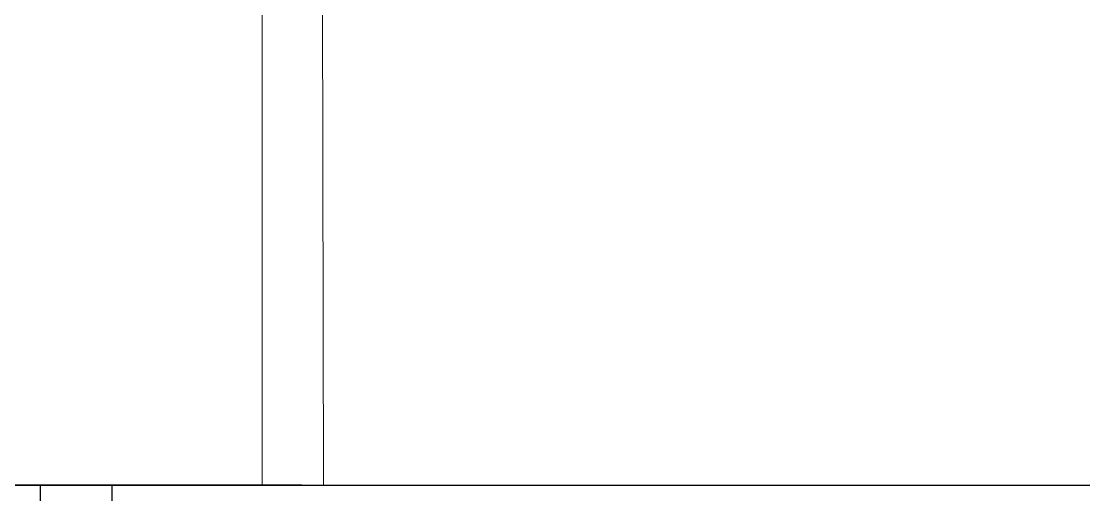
# Model space of a CAD drawing. Header units: inches. Extents: x 3672 to 10975, y -27382 to -746.
# Drawn here: x 4108.1 to 4144.74, y -26974.93 to -26958.6 of the extents above; entities that cross this region are included whole.
import ezdxf

# ---------------------------------------------------------------- set-up
doc = ezdxf.new("R2010")
doc.units = ezdxf.units.IN
doc.header["$LTSCALE"] = 17
doc.header["$MEASUREMENT"] = 0
doc.layers.add('25 BOT BAR', color=12, linetype='Continuous', lineweight=25)
doc.layers.add('WINDOW FRAME', color=161, linetype='Continuous', lineweight=20)

# ---------------------------------------------------------------- blocks, each defined once
blk = doc.blocks.new('A$C99292ed1')
for p, q in [((36.749, 29.91), (14.387, 29.91)), ((36.749, 29.076), (36.749, 29.91)), ((39.216, 29.91), (36.749, 29.91)), ((39.216, 29.91), (39.216, 29.076)), ((42.983, 29.91), (39.216, 29.91)), ((45.432, 29.91), (42.983, 29.91)), ((45.762, 29.91), (45.432, 29.91)), ((45.762, 29.91), (74.642, 29.91))]:
    blk.add_line(p, q)

msp = doc.modelspace()

# ---------------------------------------------------------------- linework, layer by layer
at = {"layer": '25 BOT BAR'}
msp.add_line((4072.025, -26974.596), (4220.025, -26974.596), dxfattribs=at)
at = {"layer": 'WINDOW FRAME'}
for p, q in [((4116.404, -26915.596), (4116.404, -26974.595)), ((4118.404, -26915.596), (4118.517, -26974.595))]:
    msp.add_line(p, q, dxfattribs=at)

# ---------------------------------------------------------------- block references
at = {"layer": '25 BOT BAR', "yscale": 0.8}
msp.add_blockref('A$C99292ed1', (4072.01, -26998.524), dxfattribs=at)

doc.saveas('drawing.dxf')
